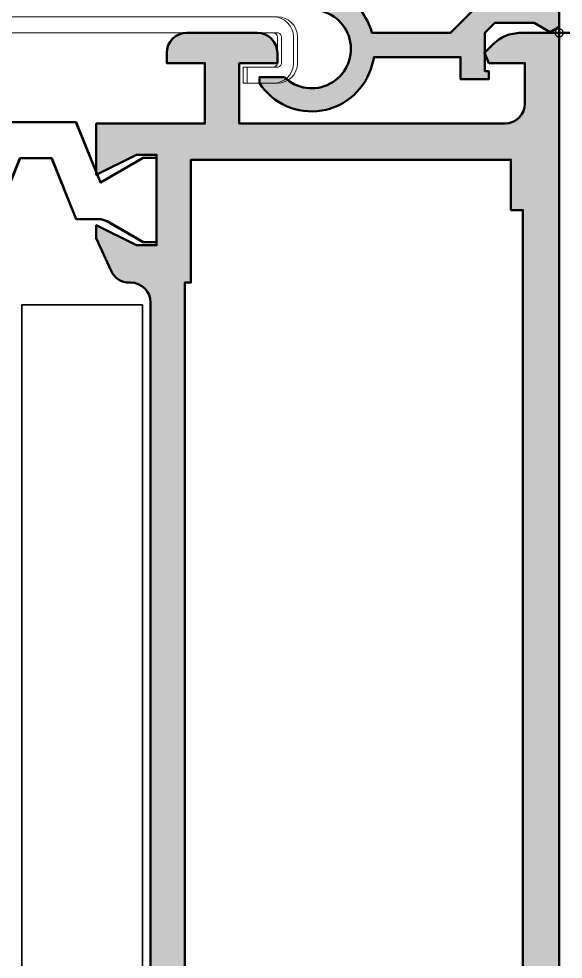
# Model space of a CAD drawing. Extents: x -1012 to 118, y -731 to -87.
# Drawn here: x -414.54 to -401.02, y -523.58 to -500.23 of the extents above; entities that cross this region are included whole.
import ezdxf

# ---------------------------------------------------------------- set-up
doc = ezdxf.new("R2010")
doc.units = 0
doc.header["$PDMODE"] = 2
doc.header["$PDSIZE"] = -2
doc.linetypes.add('ACAD_ISO10W100', pattern=[18, 12, -3, 0, -3])
doc.linetypes.add('CENTER', pattern=[50.800000000000004, 31.75, -6.35, 6.35, -6.35])
for name, color, linetype, lineweight in [('AM_0', 7, 'Continuous', 50), ('AM_SP', 30, 'Continuous', 50), ('Cent3', 70, 'ACAD_ISO10W100', 18), ('Cont3', 70, 'Continuous', 18), ('Docu-AM_8', 1, 'Continuous', 25), ('Gummi1', 22, 'Continuous', 35), ('Gummi5', 22, 'Continuous', 35), ('Kst', 20, 'Continuous', 50)]:
    doc.layers.add(name, color=color, linetype=linetype, lineweight=lineweight)
doc.layers.add('AM_S', color=80, linetype='Continuous', lineweight=50, plot=False)
doc.layers.add('CENT_18', color=3, linetype='CENTER', plot=False)

# ---------------------------------------------------------------- blocks, each defined once
blk = doc.blocks.new('schalen-glas-sicherung-T1')
at = {"layer": 'Cont3'}
for p, q in [((-33.55000000000018, 0.2999981665970779), (-25.96002066017809, 0.2999981665970779)), ((-33.55000000000018, -0.500001833403104), (-33.55000000000018, 0.2999981665970779)), ((-31.94999999999982, 0.2999981665968505), (-31.94999999999982, -0.500001833403104)), ((-27.94999999999982, -0.500001833403104), (-27.94999999999982, 0.2999981665970779)), ((3.56928141339904, -2.842170943040401e-14), (-3.56928141339904, -2.842170943040401e-14)), ((-25.96002066017786, -0.500001833403104), (-33.55000000000018, -0.500001833403104)), ((-25.76078172055963, -0.6825706848535731), (-25.46291915899542, -4.08715534256774)), ((-24.96382596208628, -0.6128460906552675), (-24.66596340052206, -4.01743074836989)), ((-4.837092234399506, -4.017430748369435), (-4.565476111490852, -0.9128442572523738)), ((-3.56928141339904, -0.799999999999983), (3.56928141339904, -0.8000000000002103)), ((4.565476111490852, -0.9128442572523738), (4.837092234399279, -4.017430748369435)), ((-3.768520353017493, -0.9825688514506794), (-4.040136475926147, -4.08715534256774)), ((3.768520353017266, -0.9825688514506794), (4.040136475926147, -4.08715534256774)), ((22.9500000000005, -1.699999599819904), (22.9500000000005, -2.499999599820086)), ((24.4500000000005, -1.699999599819904), (22.9500000000005, -1.699999599819904)), ((22.9500000000005, -2.499999599820086), (24.4500000000005, -2.499999599820086)), ((24.65000000000032, -2.699999599819904), (24.65000000000032, -3.999999599820086)), ((25.4500000000005, -3.999999599820086), (25.4500000000005, -2.699999599819904)), ((-5.036331174017732, -4.199999599819904), (-24.46672446090383, -4.199999599819904)), ((-5.246331174017769, -4.999999599820086), (-5.246331174017769, -4.199999599819904)), ((24.4500000000005, -4.199999599819904), (5.036331174017732, -4.199999599820131)), ((5.253668825982231, -4.999999599820086), (5.253668825982231, -4.199999599819904)), ((-25.14999999999941, -4.999999599820086), (-24.43672446090363, -4.999999599820086)), ((-24.43672446090363, -4.999999599820086), (-5.036331174017732, -4.999999599820086)), ((5.036331174017505, -4.999999599820086), (5.120000000000118, -4.999999599820086)), ((5.120000000000118, -4.999999599820086), (24.4500000000005, -4.999999599820086)), ((-26.14999999999941, -5.199999599819904), (-26.14999999999941, -20.39999959981995)), ((-25.34999999999923, -20.39999959981995), (-25.34999999999968, -5.199999599819904)), ((-26.14999999999941, -20.39999959981995), (-25.34999999999923, -20.39999959981995))]:
    blk.add_line(p, q, dxfattribs=at)
for centre, radius, start, end in [((-25.96002066017786, -0.7000018334029221), 1, 4.999999999999743, 90.00000000000652), ((-3.56928141339904, -1.000000000000028), 1, 90, 175.0000000000003), ((3.56928141339904, -1.000000000000028), 1, 4.999999999999743, 90), ((-25.96002066017786, -0.7000018334029221), 0.2, 4.999999999999743, 90.00000000000652), ((-3.56928141339904, -1.000000000000028), 0.2, 90, 175.0000000000003), ((3.56928141339904, -1.000000000000028), 0.2, 4.999999999999743, 90), ((24.4500000000005, -2.699999599819904), 1, 0, 90), ((24.4500000000005, -2.699999599819904), 0.1999999999998749, 359.999999999974, 89.99999999998371), ((-24.46672446090383, -3.999999599820086), 1.000000000000085, 184.9999999999997, 270), ((-24.46672446090383, -3.999999599820086), 0.2, 184.9999999999868, 270), ((-5.036331174017732, -3.999999599820086), 0.2, 270, 355.0000000000003), ((-5.036331174017732, -3.999999599820086), 1, 270, 355.0000000000003), ((5.036331174017732, -3.999999599820086), 1, 184.9999999999997, 270), ((5.036331174017732, -3.999999599820086), 0.2, 184.9999999999997, 269.9999999999968), ((24.4500000000005, -3.999999599820086), 1, 270, 0), ((24.4500000000005, -3.999999599820086), 0.1999999999998749, 270.0000000000163, 2.605510395054913e-11), ((-25.14999999999941, -5.199999599819904), 1, 106.6775111867152, 180), ((-25.14999999999941, -5.199999599820131), 0.1999999999999886, 89.99999999998371, 179.999999999987)]:
    blk.add_arc(centre, radius, start, end, dxfattribs=at)
blk = doc.blocks.new('einfügepunkt')
at = {"layer": 'CENT_18'}
for points in [[(-0.2000000000000455, 0), (0.2000000000000455, 0)], [(0, 0.2000000000000455), (0, -0.2000000000000455)]]:
    blk.add_lwpolyline(points, dxfattribs=at)
blk.add_circle((0, 0), 0.2, dxfattribs=at)
at = {"layer": 'Kst'}
blk.add_point((0, 0), dxfattribs=at)
blk = doc.blocks.new('wi4090076')
at = {"layer": 'Gummi5'}
h = blk.add_hatch(dxfattribs=at)
h.set_pattern_fill('ANSI37', color=256, angle=90, style=0)
h.set_pattern_definition([(135, (-3227.358150294444, 13499.38495823532), (-2.245064030267288, -2.245064030267288), []), (225, (-3227.358150294444, 13499.38495823532), (2.245064030267288, -2.245064030267288), [])])
edge = h.paths.add_edge_path()
edge.add_line((0.3999999999992951, 32.5), (0.3999999999993096, -32.5))
edge = h.paths.add_edge_path()
edge.add_line((0.3999999999992951, -32.5), (6.399999999999295, -32.5))
edge = h.paths.add_edge_path()
edge.add_line((6.399999999999295, -32.5), (6.399999999999281, 32.5))
edge = h.paths.add_edge_path()
edge.add_line((6.399999999999295, 32.5), (0.3999999999992951, 32.5))
for p, q in [((0.3999999999992951, 32.5), (0.3999999999992951, -32.5)), ((6.399999999999295, 32.5), (0.3999999999992951, 32.5)), ((6.399999999999295, -32.5), (6.399999999999295, 32.5))]:
    blk.add_line(p, q)
blk = doc.blocks.new('wi1021353')
at = {"layer": 'Gummi5'}
h = blk.add_hatch(dxfattribs=at)
h.set_pattern_fill('ANSI37', color=256, style=0)
h.set_pattern_definition([(45, (-10950.29224058643, 3425.095514040478), (-2.245064030267288, 2.245064030267288), []), (135, (-10950.29224058643, 3425.095514040478), (-2.245064030267288, -2.245064030267288), [])])
edge = h.paths.add_edge_path()
edge.add_line((56.09982404344009, 103.500000000359), (56.09982404344009, 38.50000000035902))
edge = h.paths.add_edge_path()
edge.add_line((56.09982404344009, 38.50000000035902), (50.09982404344009, 38.50000000035902))
edge = h.paths.add_edge_path()
edge.add_line((50.09982404344009, 38.50000000035902), (50.09982404344009, 103.500000000359))
edge = h.paths.add_edge_path()
edge.add_line((50.09982404344009, 103.500000000359), (56.09982404344009, 103.500000000359))
blk.add_lwpolyline([(56.50000000005093, 38.40088799308705), (56.50000000005093, 103.6008879930871, 0.414213562373095), (55.50000000005093, 104.6008879930871), (55.44391339149297, 104.6008879930871, -0.2941076615684353), (54.5335468431731, 105.1870852046704), (53.80000000005202, 106.800888993087), (53.80000000005202, 107.4508889930871), (55.80000000005202, 106.4508889930871), (56.80000000005202, 106.4508889930871), (56.80000000005202, 110.9508889930871), (55.80000000005202, 110.9508889930871), (53.80000000005202, 109.9508889930871), (53.80000000005202, 112.500887993087), (59.20000000005166, 112.5008879930872), (59.20000000005166, 115.500887993087), (57.30000000005202, 115.500887993087), (57.30000000005202, 116.000887993087, -0.414213562373095), (58.30000000005202, 117.000887993087), (61.80000000005202, 117.000887993087, -0.414213562373095), (62.80000000005202, 116.000887993087), (62.80000000005202, 115.500887993087), (60.90000000005057, 115.500887993087), (60.90000000005057, 112.500887993087), (74.1000000000513, 112.500887993087, 0.414213562373095), (75.1000000000513, 113.500887993087), (75.1000000000513, 115.500887993087), (73.30000000005202, 115.500887993087), (73.08786796569439, 116.013020027443), (73.48994949371263, 116.4151015554601, -0.1989123673796582), (74.90416305608596, 117.000887993087), (76.80000000005202, 117.000887993087), (76.80000000005202, 0.0008879930869625241)], format="xyb")
at = {"color": 7, "linetype": 'Continuous'}
blk.add_lwpolyline([(48.78193552743323, 107.7504449240605), (47.65621800005101, 107.750444996723, 0.1316519999999985), (47.25621800005138, 107.643264996723), (45.45076951550982, 106.600888993087), (44.7900000000518, 106.600888993087), (44.7900000000518, 110.800888993087), (45.45076951550982, 110.800888993087), (46.7900000000518, 110.0276839123301), (47.27788200005125, 109.745116996723), (47.57675653397928, 109.5725622145044), (48.78999947267039, 112.5754450693855), (52.78999952743288, 112.5754450693855), (54.00324346612251, 109.5725622145044), (56.12923048459197, 110.800888993087), (56.7900000000518, 110.800888993087), (56.7900000000518, 106.600888993087), (56.12923048459197, 106.600888993087), (54.32378200005041, 107.643264996723, 0.1316519999999962), (53.92378200005078, 107.750444996723), (52.79806347267004, 107.7504449240605), (51.57588452743221, 110.7754450693856), (50.00411447266924, 110.7754450693856), (48.78193552743323, 107.7504449240605)], format="xyb", close=True, dxfattribs=at)
blk.add_lwpolyline([(75.00000000005093, 33.80088799308714), (74.40000000005057, 33.80088799308714), (74.40000000005057, 31.30088799308692), (58.50000000005093, 31.30088799308692), (58.50000000005093, 37.40088799308705), (58.20000000005166, 37.40088799308705), (58.20000000005166, 104.6008879930871), (58.50000000005093, 104.6008879930871), (58.50000000005093, 110.700887993087), (74.40000000005057, 110.700887993087), (74.40000000005057, 108.200887993087), (75.00000000005093, 108.200887993087), (75.00000000005093, 33.80088799308714)], close=True)
at = {"layer": 'AM_0', "xscale": -1, "rotation": 180}
blk.add_blockref('schalen-glas-sicherung-T1', (38.35000179884628, 112.8008791596844), dxfattribs=at)
at = {"layer": 'Gummi1', "xscale": -1}
blk.add_blockref('wi4090076', (56.49982404343973, 71.00000000035902), dxfattribs=at)
at = {"layer": 'Kst', "xscale": -1, "zscale": -1, "rotation": 270}
blk.add_blockref('einfügepunkt', (76.80000000005202, 117.000887993087), dxfattribs=at)
blk = doc.blocks.new('3090081_docu_wos')
at = {"layer": 'Docu-AM_8'}
h = blk.add_hatch(color=256, dxfattribs=at)
edge = h.paths.add_edge_path()
edge.add_line((-17.20000034275063, 22.00000000000003), (-17.20000000000001, 20.00000000000003))
edge.add_line((-17.19999999999999, 20.00000000000003), (-19.49999954050232, 20.00000000000003))
edge.add_line((-19.49999954050236, 20.00000000000003), (-19.90397054050236, 19.20537000000002))
edge.add_arc((-20.71191328459861, 18.61610855631838), 1.000000263373766, -38.886184957219086, 36.104604499301786, ccw=False)
edge.add_line((-19.93351854050235, 17.98833300000001), (-19.70000054050237, 17.50000000000002))
edge.add_line((-19.70000054050234, 17.50000000000003), (-18.59999954050233, 17.50000000000003))
edge.add_line((-18.59999954050232, 17.50000000000003), (-18.59999954050233, 16.35044100000002))
edge.add_line((-18.59999954050232, 16.35044100000002), (-19.88302254050232, 14.82139400000003))
edge.add_line((-19.88302254050234, 14.82139400000003), (-19.11697754050234, 14.17860700000003))
edge.add_line((-19.11697754050232, 14.17860700000003), (-18.06791154050232, 15.42883600000002))
edge.add_arc((-19.59999863582794, 16.71441194627616), 1.99999909532656, 319.9999510689149, 359.9999442432706)
edge.add_line((-17.59999954050232, 16.71441000000002), (-17.59999954050233, 17.50000000000003))
edge.add_line((-17.59999954050232, 17.50000000000003), (-14.89289275931572, 20.20710678118662))
edge.add_arc((-14.18578597812916, 19.50000000000006), 0.9999999999999984, 89.99999999999989, 134.9999999999998, ccw=False)
edge.add_line((-14.18578597812916, 20.50000000000006), (-11.89999999999997, 20.50000000000004))
edge.add_line((-11.89999999999998, 20.50000000000006), (-11.89999999999998, 2.203115392854709))
edge.add_line((-11.89999999999998, 2.203115392854698), (-12.48361182593793, 1.192270058432103))
edge.add_line((-12.48361182593794, 1.192270058432115), (-12.04, 1.132588937151419))
edge.add_arc((-12.30000000000001, -0.8000000000000114), 1.950000000000004, -134.11461854821692, 82.3377443392339, ccw=False)
edge.add_line((-13.65738719604985, -2.199999999999989), (-14.90000000000003, -2.199999999999988))
edge.add_line((-14.90000000000003, -2.199999999999989), (-14.90000000000003, -2.488194301613413))
edge.add_arc((-12.30000000000001, -0.8000000000000114), 3.100000000000001, 212.9958854735797, 345.5224878140701)
edge.add_line((-9.298437906689287, -1.574999999999989), (-9.201613323034104, -1.19999999999999))
edge.add_line((-9.201613323034053, -1.199999999999989), (-4.899999999999986, -1.199999999999989))
edge.add_line((-4.900000000000034, -1.199999999999989), (-4.900000000000027, -2.299999999999986))
edge.add_line((-4.899999999999977, -2.299999999999983), (-3.499999999999979, -2.299999999999987))
edge.add_line((-3.5, -2.299999999999983), (-3.499999999999996, -1.899999999999987))
edge.add_line((-3.5, -1.900000000000006), (-3.70000000000001, -1.899999999999995))
edge.add_line((-3.699999999999989, -1.899999999999977), (-3.699999999999985, 1.77635683940025e-14))
edge.add_line((-3.699999999999989, 0), (-3.200000000000002, 0.4999999999999999))
edge.add_line((-3.200000000000045, 0.5), (-1.246410161513805, 0.4999999999999963))
edge.add_line((-1.246410161513779, 0.5), (-0.4500000000000033, 0.04019237886466703))
edge.add_line((-0.4499999999999886, 0.04019237886467408), (1.77635683940025e-14, 0.3000000000000113))
edge.add_line((0, 0.3000000000000114), (-5.930996694475128e-15, 22.00000000000001))
edge.add_line((0, 22), (-17.20000034275061, 22.00000000000002))
edge = h.paths.add_edge_path(flags=16)
edge.add_line((-10.89999999999998, 20.30000000000004), (-10.89999999999999, 12.58284271247457))
edge.add_line((-10.90000000000003, 12.58284271247459), (-10.31715728752544, 12.00000000000001))
edge.add_line((-10.31715728752539, 12), (-10.89999999999999, 11.41715728752541))
edge.add_line((-10.90000000000003, 11.41715728752541), (-10.90000000000004, 1.965863337187804))
edge.add_arc((-12.30000000000001, -0.8000000000000682), 3.100000000000003, 14.955248316644486, 63.15278667399531, ccw=False)
edge.add_line((-9.305004173625662, 0), (-5.397056274847694, 2.421836602789496e-16))
edge.add_line((-5.397056274847671, 0), (-3.989949493661188, 1.407106781186519))
edge.add_arc((-3.282842712474633, 0.6999999999999886), 1.000000000000003, 90.0000000000004, 135.0000000000006, ccw=False)
edge.add_line((-3.282842712474633, 1.699999999999989), (-1.199999999999979, 1.700000000000004))
edge.add_line((-1.199999999999989, 1.699999999999989), (-1.199999999999988, 20.80000000000004))
edge.add_line((-1.199999999999989, 20.80000000000004), (-10.62892023254403, 20.80000000000003))
edge.add_line((-10.62892023254403, 20.80000000000004), (-10.77850007702093, 20.6267073487009))
edge.add_arc((-10.39999999999998, 20.30000000000004), 0.5000000000000002, 139.2004470589924, 180)
at = {"layer": 'AM_S'}
for points in [[(-17.20000034275063, 22.00000000000003), (-17.19999999999999, 20.00000000000003), (-19.49999954050236, 20.00000000000003), (-19.90397054050231, 19.20537000000002, -0.3394094400000002), (-19.93351854050235, 17.98833300000001), (-19.70000054050234, 17.50000000000003), (-18.59999954050232, 17.50000000000003), (-18.59999954050232, 16.35044100000002), (-19.88302254050234, 14.82139400000003), (-19.11697754050232, 14.17860700000003), (-18.06791154050234, 15.42883600000002, 0.1763269499999998), (-17.59999954050232, 16.71441000000002), (-17.59999954050232, 17.50000000000003), (-14.89289275931571, 20.20710678118661, -0.1989123673796576), (-14.18578597812916, 20.50000000000006), (-11.89999999999998, 20.50000000000006), (-11.89999999999998, 2.203115392854698), (-12.48361182593794, 1.192270058432115), (-12.04000000000002, 1.132588937151411, -1.382110527038188), (-13.65738719604985, -2.199999999999989), (-14.90000000000003, -2.199999999999989), (-14.90000000000003, -2.488194301613419, 0.6526792417611865), (-9.298437906689287, -1.574999999999989), (-9.201613323034053, -1.199999999999989), (-4.900000000000034, -1.199999999999989), (-4.899999999999977, -2.299999999999983), (-3.5, -2.299999999999983), (-3.5, -1.900000000000006), (-3.699999999999989, -1.899999999999977), (-3.699999999999989, 0), (-3.200000000000045, 0.5), (-1.246410161513779, 0.5), (-0.4499999999999886, 0.04019237886467408), (0, 0.3000000000000114), (0, 22), (-17.20000034275063, 22.00000000000003)], [(-10.89999999999998, 20.30000000000004), (-10.90000000000003, 12.58284271247459), (-10.31715728752539, 12), (-10.90000000000003, 11.41715728752541), (-10.90000000000003, 1.965863337187812, -0.2134575926161298), (-9.305004173625662, 0), (-5.397056274847671, 0), (-3.989949493661186, 1.407106781186513, -0.1989123673796592), (-3.282842712474633, 1.699999999999989), (-1.199999999999989, 1.699999999999989), (-1.199999999999989, 20.80000000000004), (-10.62892023254403, 20.80000000000004), (-10.77850007702096, 20.6267073487009, 0.1799263854659185), (-10.89999999999998, 20.30000000000004)]]:
    blk.add_lwpolyline(points, format="xyb", close=True, dxfattribs=at)
blk = doc.blocks.new('4080201')
at = {"layer": 'Cont3'}
blk.add_lwpolyline([(-49.11672446090404, 1.650000000000148), (-49.82999999999964, 1.650000000000205, -0.4142135623731117), (-50.02999999999997, 1.849999999999966), (-50.02999999999952, 17.34999999999999), (-50.8299999999997, 17.34999999999999), (-50.8299999999997, 1.849999999999966, 0.3394205940572671), (-50.08893567588234, 0.8841054323813182)], format="xyb", dxfattribs=at)
blk.add_lwpolyline([(-29.48325693051117, 1.650000000000063, -0.3888787318529908), (-28.48706223241942, 0.7371557427477171), (-28.21544610951105, -2.367430748369344, 0.3888787318529907), (-28.01620716989248, -2.549999599820012), (-20.88378352581515, -2.549999599819813, 0.3888787318529907), (-20.68454458619681, -2.367430748369543), (-20.41292846328804, 0.7371557427477171, -0.3888787318529907), (-19.41673376519657, 1.650000000000063), (-0.1999999999998749, 1.650000000000063, -0.414213562373095), (0.8000000000001251, 0.6500000000000625), (0.8000000000001251, -0.6500000000001194, -0.414213562373095), (-0.1999999999998749, -1.650000000000119), (-1.699999999999875, -1.650000000000119), (-1.699999999999875, -0.8499999999999375), (-0.1999999999998749, -0.8499999999999375, 0.4142135623731117), (0, -0.6500000000000625), (-5.684341886080801e-14, 0.6500000000000625, 0.4142135623731117), (-0.1999999999998181, 0.8499999999999375), (-19.41673376519657, 0.850000000000108, 0.3888787318529743), (-19.61597270481496, 0.6674311485495821), (-19.88758882772345, -2.43715534256765, -0.3888787318529907), (-20.88378352581515, -3.349999599819995), (-28.01620716989248, -3.349999599819995, -0.3888787318529907), (-29.01240186798424, -2.43715534256765), (-29.28401799089283, 0.6674311485494115, 0.3888787318529908), (-29.48325693051117, 0.8500000000000512), (-49.11672446090409, 0.8499999999998806, 0.3888787318530236), (-49.31596340052243, 0.6674311485495537), (-49.61382596208676, -2.737153509164756, -0.3888787318530562), (-50.61002066017846, -3.649997766417101), (-58.20000000000056, -3.649997766417101), (-58.20000000000056, -2.849997766416919), (-50.61002066017835, -2.849997766416919, 0.3888787318530562), (-50.41078172056001, -2.667428914966621), (-50.11291915899579, 0.7371557427477171, -0.3888787318529907), (-49.11672446090409, 1.650000000000148), (-29.48325693051117, 1.650000000000063)], format="xyb", close=True, dxfattribs=at)
blk = doc.blocks.new('Sockel_flach_aus')
at = {"layer": 'Docu-AM_8'}
h = blk.add_hatch(color=256, dxfattribs=at)
edge = h.paths.add_edge_path()
edge.add_line((-3.399999765723578, 47.49999333875644), (-1.799999765723612, 47.49999333875644))
edge.add_line((-1.799999765723612, 47.49999333875644), (-1.799999765723555, 66.99999333875644))
edge.add_arc((-2.799999765723612, 66.99999333875644), 1, 0, 90)
edge.add_line((-2.799999765723612, 67.99999333875644), (-15.69999976572359, 67.99999333875644))
edge.add_line((-15.69999976572359, 67.99999333875644), (-15.69999976572359, 64.99999333875644))
edge.add_line((-15.69999976572359, 64.99999333875644), (-13.79999976572356, 64.99999333875644))
edge.add_line((-13.79999976572356, 64.99999333875644), (-13.79999976572356, 64.49999333875644))
edge.add_arc((-14.79999976572361, 64.49999333875644), 1, -89.99999999999989, 0, ccw=False)
edge.add_line((-14.79999976572356, 63.49999333875644), (-18.29999976572356, 63.49999333875644))
edge.add_arc((-18.29999976572356, 64.49999333875644), 1, 180, 270, ccw=False)
edge.add_line((-19.29999976572356, 64.49999333875644), (-19.29999976572356, 64.99999333875644))
edge.add_line((-19.29999976572361, 64.99999333875644), (-17.39999976572358, 64.99999333875644))
edge.add_line((-17.39999976572358, 64.99999333875644), (-17.39999976572358, 67.99999333875644))
edge.add_line((-17.39999976572358, 67.99999333875644), (-22.79999976572361, 67.99999333875644))
edge.add_line((-22.79999976572361, 67.99999333875644), (-22.79999976572361, 70.54999233875651))
edge.add_line((-22.79999976572361, 70.5499923387564), (-20.79999976572361, 69.5499923387564))
edge.add_line((-20.79999976572356, 69.5499923387564), (-19.79999976572356, 69.5499923387564))
edge.add_line((-19.79999976572356, 69.5499923387564), (-19.79999976572356, 74.0499923387564))
edge.add_line((-19.79999976572361, 74.0499923387564), (-20.79999976572361, 74.0499923387564))
edge.add_line((-20.79999976572361, 74.0499923387564), (-22.79999976572361, 73.0499923387564))
edge.add_line((-22.79999976572361, 73.0499923387564), (-22.79999976572361, 73.69999333875637))
edge.add_line((-22.79999976572361, 73.69999333875637), (-22.06645297285945, 75.31379628305751))
edge.add_arc((-21.15608649539683, 74.89999333875642), 1.000000000000001, 90, 155.5560452195836, ccw=False)
edge.add_line((-21.15608649539683, 75.89999333875642), (-21.09999976572357, 75.89999333875642))
edge.add_arc((-21.09999976572357, 76.89999333875642), 1, 270, 360)
edge.add_line((-20.09999976572357, 76.89999333875642), (-20.09999976572351, 142.0999933387565))
edge.add_arc((-21.09999976572351, 142.0999933387563), 1, 0, 89.99999999999908)
edge.add_line((-21.09999976572351, 143.0999933387563), (-21.15608649539678, 143.0999933387563))
edge.add_arc((-21.15608649539678, 144.0999933387563), 1, 204.4439547804165, 270, ccw=False)
edge.add_line((-22.06645297285939, 143.6861903944553), (-22.79999976572356, 145.2999933387564))
edge.add_line((-22.79999976572356, 145.2999933387564), (-22.79999976572356, 145.9499943387564))
edge.add_line((-22.79999976572356, 145.9499943387564), (-20.79999976572356, 144.9499943387564))
edge.add_line((-20.7999997657235, 144.9499943387564), (-19.7999997657235, 144.9499943387564))
edge.add_line((-19.7999997657235, 144.9499943387564), (-19.7999997657235, 149.4499943387564))
edge.add_line((-19.79999976572356, 149.4499943387564), (-20.79999976572356, 149.4499943387564))
edge.add_line((-20.79999976572356, 149.4499943387564), (-22.79999976572356, 148.4499943387564))
edge.add_line((-22.79999976572356, 148.4499943387564), (-22.79999976572356, 150.9999933387564))
edge.add_line((-22.79999976572356, 150.9999933387564), (-17.39999976572352, 150.9999933387564))
edge.add_line((-17.39999976572352, 150.9999933387564), (-17.39999976572352, 153.9999933387564))
edge.add_line((-17.39999976572352, 153.9999933387564), (-19.2999997657235, 153.9999933387564))
edge.add_line((-19.29999976572356, 153.9999933387564), (-19.29999976572356, 154.4999933387564))
edge.add_arc((-18.29999976572356, 154.4999933387564), 0.9999999999999998, 89.99999999999989, 180, ccw=False)
edge.add_line((-18.29999976572356, 155.4999933387564), (-14.79999976572356, 155.4999933387564))
edge.add_arc((-14.79999976572356, 154.4999933387564), 1, -1.1368683772161603e-13, 90, ccw=False)
edge.add_line((-13.79999976572356, 154.4999933387564), (-13.79999976572356, 153.9999933387564))
edge.add_line((-13.79999976572356, 153.9999933387564), (-15.69999976572353, 153.9999933387564))
edge.add_line((-15.69999976572353, 153.9999933387564), (-15.69999976572353, 150.9999933387564))
edge.add_line((-15.69999976572353, 150.9999933387564), (-2.499999765723544, 150.9999933387564))
edge.add_arc((-2.499999765723601, 151.9999933387564), 1.000000000000006, 270.0000000000004, 360.0000000000029)
edge.add_line((-1.499999765723601, 151.9999933387564), (-1.499999765723601, 153.9999933387564))
edge.add_line((-1.499999765723544, 153.9999933387564), (-3.299999765723499, 153.9999933387564))
edge.add_line((-3.299999765723555, 153.9999933387564), (-3.512131800079771, 154.5121253731122))
edge.add_line((-3.512131800079715, 154.5121253731122), (-3.110050272062551, 154.9142069011293))
edge.add_arc((-1.695836709689218, 153.499993338756), 2.000000000000353, 90.00000000000108, 135.0000000000011, ccw=False)
edge.add_line((-1.695836709689218, 155.4999933387564), (0.2000002342765015, 155.4999933387564))
edge.add_line((0.2000002342764446, 155.4999933387564), (0.2000002342764446, 38.49999333875644))
edge.add_line((0.2000002342764446, 38.49999333875644), (-4.599999765723567, 38.49999333875644))
edge.add_line((-4.599999765723567, 38.49999333875644), (-4.599999765723567, 40.99999333875644))
edge.add_line((-4.599999765723567, 40.99999333875644), (-3.599999765723567, 40.99999333875644))
edge.add_line((-3.599999765723567, 40.99999333875644), (-3.599999765723567, 39.99999333875644))
edge.add_line((-3.599999765723567, 39.99999333875644), (-2.099999765723567, 39.99999333875644))
edge.add_arc((-2.099999765723567, 40.79999333875639), 0.8000000000000114, 270.0000000000005, 360)
edge.add_line((-1.299999765723555, 40.79999333875639), (-1.299999765723555, 45.19999333875637))
edge.add_arc((-2.099999765723567, 45.19999333875637), 0.7999999999999972, 0, 90)
edge.add_line((-2.099999765723567, 45.99999333875644), (-3.599999765723567, 45.99999333875644))
edge.add_line((-3.599999765723567, 45.99999333875644), (-3.599999765723567, 44.99999333875644))
edge.add_line((-3.599999765723567, 44.99999333875644), (-4.599999765723567, 44.99999333875644))
edge.add_line((-4.599999765723567, 44.99999333875644), (-4.599999765723567, 48.49999333875644))
edge.add_line((-4.599999765723567, 48.49999333875644), (-3.599999765723567, 48.49999333875644))
edge.add_line((-3.599999765723567, 48.49999333875644), (-3.599999765723567, 47.69999333875649))
edge.add_arc((-3.399999765723578, 47.69999333875637), 0.1999999999999957, 180, 270.000000000002)
h.paths.add_polyline_path([(-2.199999765723533, 146.6999933387564), (-1.599999765723567, 146.6999933387564), (-1.599999765723567, 72.2999933387564), (-2.199999765723589, 72.2999933387564), (-2.199999765723589, 69.7999933387564), (-18.09999976572357, 69.7999933387564), (-18.09999976572357, 75.89999333875642), (-18.39999976572358, 75.89999333875642), (-18.39999976572352, 143.0999933387563), (-18.09999976572351, 143.0999933387563), (-18.09999976572351, 149.1999933387564), (-2.199999765723533, 149.1999933387564)], flags=0)
at = {"layer": 'AM_SP'}
blk.add_lwpolyline([(-23.79193529310504, 146.2495502697299), (-22.66621776572356, 146.2495503423924, -0.1316519999999985), (-22.26621776572352, 146.1423703423923), (-20.46076928118219, 145.0999943387563), (-19.79999976572356, 145.0999943387563), (-19.79999976572356, 149.2999943387564), (-20.46076928118219, 149.2999943387564), (-21.79999976572356, 148.5267892579996), (-22.28788176572351, 148.2442223423923), (-22.58675629965137, 148.0716675601736), (-23.79999923834202, 151.0745504150549), (-27.79999929310509, 151.0745504150549), (-29.01324323179563, 148.0716675601736), (-31.13923025026486, 149.2999943387564), (-31.79999976572356, 149.2999943387564), (-31.79999976572356, 145.0999943387565), (-31.13923025026486, 145.0999943387565), (-29.33378176572353, 146.1423703423924, -0.1316519999999962), (-28.93378176572355, 146.2495503423924), (-27.80806323834202, 146.2495502697299), (-26.5858842931051, 149.2745504150549), (-25.01411423834202, 149.2745504150549)], format="xyb", close=True, dxfattribs=at)
blk.add_blockref('3090081_docu_wos', (0.2021031850791815, 155.5004373351205))
at = {"layer": 'AM_S'}
blk.add_blockref('wi1021353', (-76.60000000083835, 38.49954934239236), dxfattribs=at)
at = {"layer": 'Cent3', "color": 7}
blk.add_blockref('4080201', (-13.80000023580749, 154.6499911056903), dxfattribs=at)

msp = doc.modelspace()

# ---------------------------------------------------------------- block references
at = {"xscale": 0.5, "yscale": 0.5, "zscale": 0.5}
msp.add_blockref('Sockel_flach_aus', (-401.2189092183216, -578.3270211536869), dxfattribs=at)

doc.saveas('drawing.dxf')
